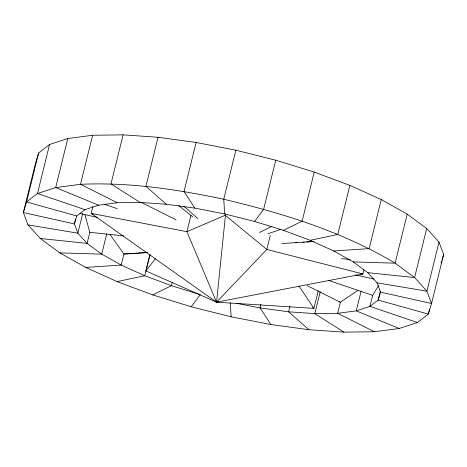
<?xml version="1.0" encoding="UTF-8"?>
<svg xmlns="http://www.w3.org/2000/svg" width="467" height="467" viewBox="0 0 467 467"><rect width="100%" height="100%" fill="white"/><g stroke="black" fill="none" stroke-linecap="round" stroke-linejoin="round"><path stroke-width="0.7" d="M318.266 290.772L313.923 308.378L216.554 302.167L225.614 213.845M38.656 152.913L26.549 201.96L23.35 212.549L27.991 224.89L40.302 238.503L59.799 252.863L85.741 267.422L117.129 281.624L152.762 294.916L191.254 306.79L231.147 316.789L270.895 324.53L308.967 329.72L343.91 332.148L374.382 331.733L399.203 328.482L417.428 322.528L428.344 314.087L431.549 303.497L443.65 254.451L439.009 242.11L426.698 228.497L407.201 214.137L381.259 199.578L349.871 185.376L314.238 172.084L275.746 160.21L235.853 150.211L196.105 142.47L158.033 137.28L123.09 134.852L92.618 135.267L67.797 138.518L49.572 144.472L38.656 152.913L35.451 163.503L23.35 212.549L74.376 223.921L77.855 233.173L87.09 243.383L101.713 254.153L121.169 265.075L144.712 275.723L171.43 285.693L200.302 294.601L191.254 306.79M49.572 144.472L37.471 193.525L26.549 201.96L76.775 215.976L84.965 209.648L98.63 205.182L117.246 202.742L140.1 202.427L166.31 204.254L194.867 208.142L224.674 213.95L254.591 221.451L283.463 230.354L310.187 240.324L333.73 250.977L353.186 261.894L367.809 272.67L377.038 282.874L380.523 292.132L378.124 300.071L369.934 306.399L356.263 310.87L337.647 313.304L314.799 313.62L288.588 311.798L260.031 307.905L236.611 303.346M67.797 138.518L55.696 187.565L37.471 193.525L84.965 209.648M92.618 135.267L80.517 184.313L55.696 187.565L98.63 205.182M75.566 219.093L74.376 223.921L76.775 215.976M82.735 213.407L77.855 233.173L27.991 224.89M92.915 206.361L91.176 213.401L216.554 302.167L362.929 273.954L363.974 269.728M84.965 214.791L89.81 232.344L87.09 243.383L40.302 238.503M123.09 134.852L110.983 183.899L140.1 202.427M106.768 233.681L101.713 254.153L59.799 252.863M158.033 137.28L145.926 186.327L166.31 204.254M149.936 254.544L144.712 275.723L117.129 281.624M218.62 301.484L216.554 302.167L145.967 270.959L149.965 254.76M196.105 142.47L184.004 191.517L194.867 208.142M172.282 282.243L171.43 285.693L152.762 294.916M190.91 215.462L186.911 231.661L216.554 302.167L266.803 249.46L270.276 235.374M235.853 150.211L223.751 199.257L224.674 213.95M275.746 160.21L263.639 209.257L254.591 221.451M260.901 304.373L260.031 307.905L270.895 324.53M314.238 172.084L302.137 221.136L283.463 230.354M289.949 306.276L288.588 311.798L308.967 329.72M320.199 291.735L314.799 313.62L343.91 332.148M349.871 185.376L337.764 234.428L310.187 240.324M381.259 199.578L369.152 248.625L333.73 250.977M361.143 291.099L356.263 310.87L399.203 328.482M378.638 285.448L372.654 295.366L369.934 306.399L417.428 322.528M380.389 290.894L378.124 300.071L428.344 314.087L429.558 309.183M407.201 214.137L395.094 263.184L414.597 277.55L426.902 291.163L431.549 303.497L380.523 292.132M426.698 228.497L414.597 277.55L367.809 272.67M439.009 242.11L426.902 291.163L377.038 282.874M441.052 263.055L441.648 261.071M442.051 259.745L443.65 254.451M145.967 270.959L155.663 258.35M357.804 290.427L340.373 302.272L337.647 313.304L374.382 331.733M259.483 232.513L271.858 226.396M267.906 233.804L280.941 229.25M147.187 252.495L123.895 254.036L109.99 234.422M281.858 243.558L313.882 241.433M85.741 267.422L121.169 265.075L123.895 254.036L147.59 252.6M295.646 242.723L297.1 242.63M302.92 242.25L304.373 242.151M306.556 242.011L313.83 241.538M360.763 274.041L362.929 273.954L266.803 249.46L225.263 215.252L186.911 231.661L91.176 213.401L93.131 214.341M353.186 261.894L395.094 263.184C342.469 231.591 283.142 213.326 223.751 199.257C176.724 189.31 128.711 182.06 80.517 184.313L117.246 202.742M89.81 232.344L123.813 235.893M341.593 258.613L350.273 259.518M79.945 213.518L97.743 217.482M355.48 274.905L373.991 279.032M104.211 204.219L117.287 208.661M328.605 280.41L372.654 295.366M312.563 307.858L313.923 308.378L298.938 285.938M141.489 202.503L176.047 219.84M307.117 285.588L340.373 302.272L339.135 301.524M178.674 205.544L192.818 216.933M183.77 206.18L197.961 218.661M215.538 301.127L216.554 302.167M230.266 302.797L231.147 316.789"/></g></svg>
